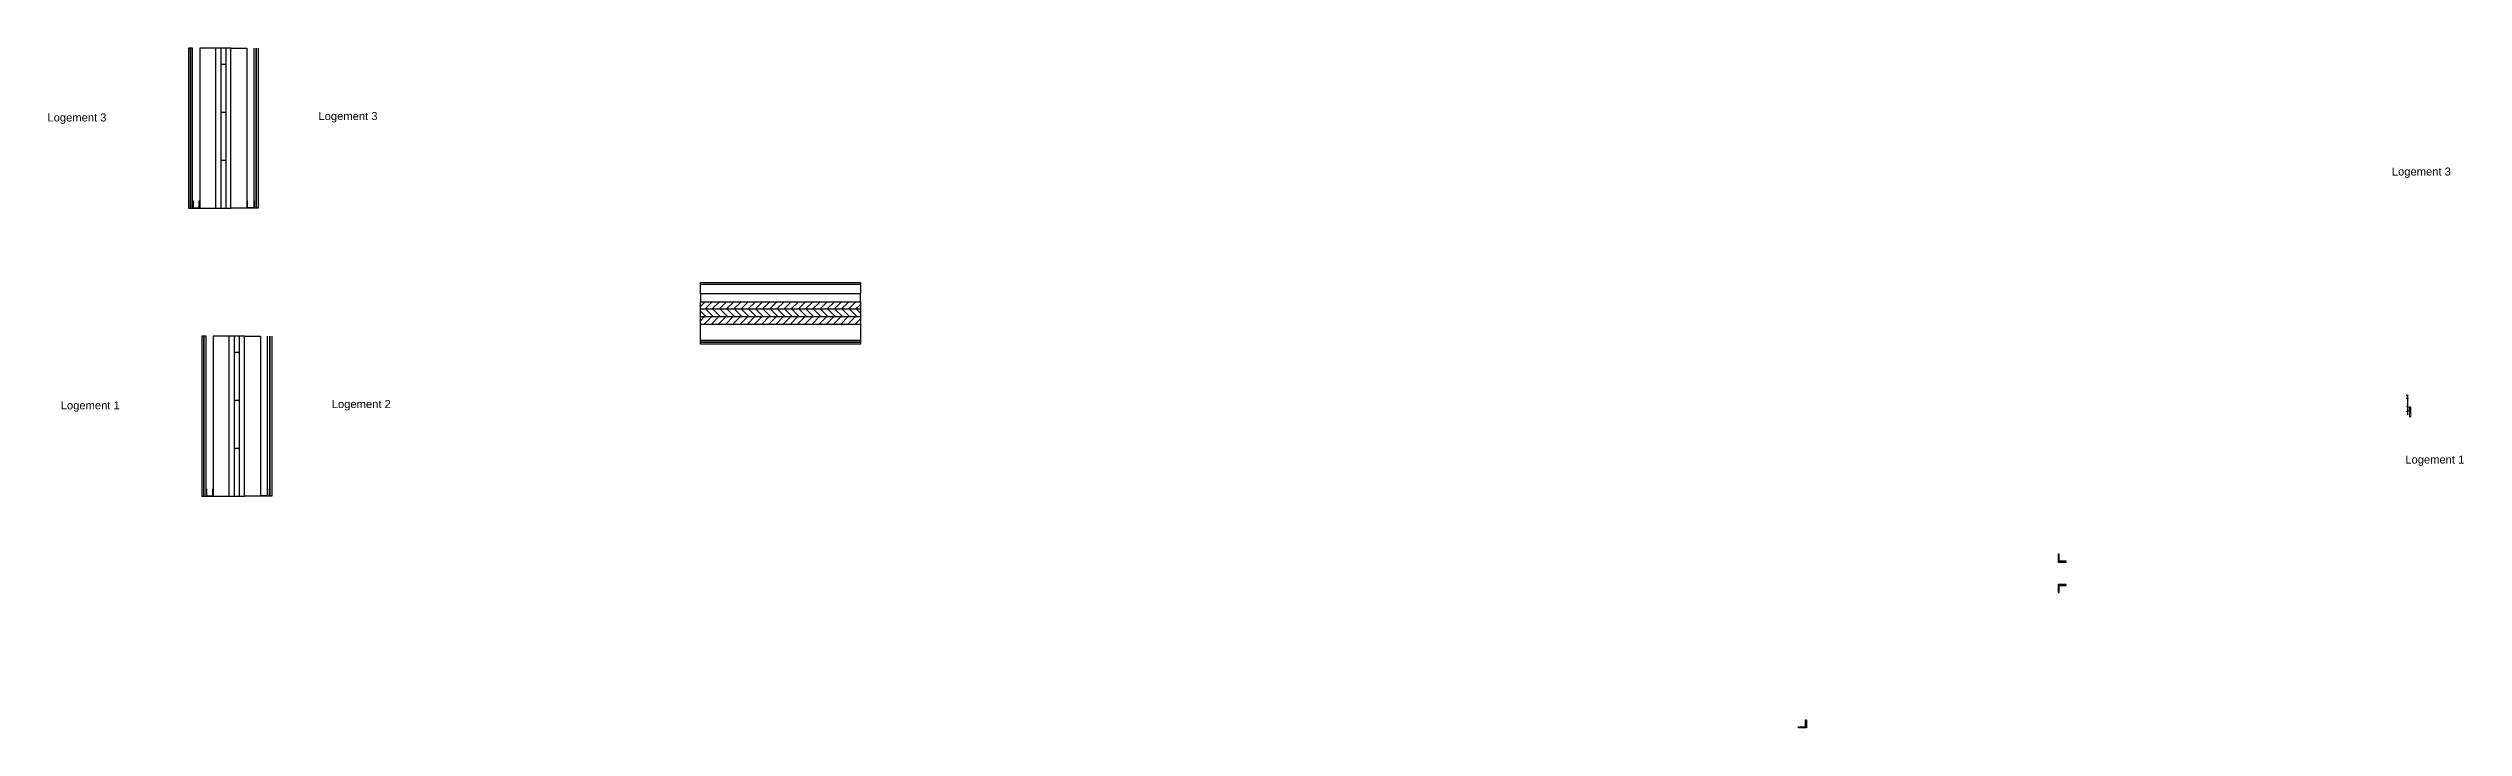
# Model space of a CAD drawing. Header units: millimetres. Extents: x 466 to 32107, y -1124 to 7826.
# Drawn here: x 466 to 15562, y -1124 to 3125 of the extents above; entities that cross this region are included whole.
import ezdxf

# ---------------------------------------------------------------- set-up
doc = ezdxf.new("R2010")
doc.units = ezdxf.units.MM
doc.layers.add('002_Medium_1 5', color=250, linetype='Continuous', lineweight=5)
doc.styles.get("Standard").update_dxf_attribs({"font": 'arial.ttf'})

# ---------------------------------------------------------------- blocks, each defined once
blk = doc.blocks.new('ANKERF-S')
at = {"layer": '002_Medium_1 5'}
for p, q in [((-5, 34), (-4, 34)), ((-5, 27), (-5, 34)), ((-5, 27), (-5, 5)), ((-5, 27), (-4, 27)), ((-5, 22), (-4, 22)), ((-4, 34), (-4, 27)), ((-4, 6), (-4, 27)), ((-4, 3), (-4, 3)), ((-3, 34), (-3, 94)), ((-3, 34), (-1, 34)), ((-3, 3), (7, 3)), ((5, 4), (-2, 4)), ((-1, 34), (-1, 33)), ((7, 33), (-1, 33)), ((0, 97), (7, 97)), ((1, 3), (7, 0)), ((5, 3), (7, 2)), ((7, 97), (7, 92)), ((9, 78), (7, 78)), ((7, 30), (9, 30)), ((7, 30), (7, 27)), ((7, 27), (7, 6)), ((7, 27), (9, 27)), ((7, 22), (9, 22)), ((7, 0), (7, 2)), ((9, 30), (9, 27)), ((9, 5), (9, 27)), ((10, 90), (11, 90)), ((10, 86), (11, 86)), ((10, 70), (11, 70)), ((10, 66), (11, 66)), ((11, 90), (11, 86)), ((11, 70), (11, 66)), ((23, 140), (23, 93)), ((23, 92), (23, 53)), ((23, 52), (23, 27)), ((27, 140), (27, 94)), ((27, 94), (27, 51)), ((27, 51), (27, 27)), ((40, 103), (40, 104)), ((40, 53), (40, 52)), ((41, 103), (41, 104))]:
    blk.add_line(p, q, dxfattribs=at)
blk.add_lwpolyline([(9, 30), (9, 92), (7, 92), (7, 30)], dxfattribs=at)
for points in [[(7, 69), (7, 66, -0.36397)], [(41, 104), (11, 95, 0.331991), (9, 92), (9, 64, 0.331991), (11, 61), (41, 52), (41, 53), (12, 62, -0.331991), (10, 64), (10, 92, -0.331991), (12, 95), (41, 103)]]:
    blk.add_lwpolyline(points, format="xyb", dxfattribs=at)
at = {"layer": '002_Medium_1 5', "flags": 128}
blk.add_lwpolyline([(23, 27), (23, 22, 0.174705), (23, 22, 0.104203), (24, 22, 0.064948), (24, 21, 0.051099), (25, 21, 0.051099), (26, 21, 0.064948), (27, 22, 0.104203), (27, 22, 0.174705), (27, 22), (27, 27)], format="xyb", dxfattribs=at)
at = {"layer": '002_Medium_1 5'}
for centre in [(2, 92), (2, 87), (2, 82), (2, 77), (2, 72), (2, 67), (2, 62), (2, 57), (2, 52), (2, 47), (2, 42)]:
    blk.add_circle(centre, 1.6, dxfattribs=at)
for centre, radius, start, end in [((-3, 5), 2, 180, 270), ((2, 9), 5.68, 199.0627, 242.9883), ((-2, 6), 2, 180, 270), ((0, 94), 3, 90, 180), ((2, 9), 5.68, 297.0117, 340.9373), ((5, 6), 2, 270, 0), ((7, 5), 2, 270, 0)]:
    blk.add_arc(centre, radius, start, end, dxfattribs=at)

msp = doc.modelspace()

# ---------------------------------------------------------------- hatches: boundary and pattern name
h = msp.add_hatch()
h.set_pattern_fill('ANSI31', color=256, scale=10, angle=180)
h.set_pattern_definition([(225, (9084.524, 3179.68), (22.45064, -22.45064), [])])
h.paths.add_polyline_path([(5542, 1493), (5542, 1540), (4542, 1540), (4542, 1493)])
h.paths.add_polyline_path([(5542, 1400), (5542, 1447), (4542, 1447), (4542, 1400)])
h = msp.add_hatch()
h.set_pattern_fill('ANSI31', color=256, scale=10, angle=270)
h.set_pattern_definition([(315, (9084.524, 3179.68), (22.45064, 22.45064), [])])
h.paths.add_polyline_path([(5542, 1447), (5542, 1493), (4542, 1493), (4542, 1447)])

# ---------------------------------------------------------------- linework, layer by layer
for p, q in [((1355, 3125), (1342, 3125)), ((1342, 3125), (1342, 2125)), ((1355, 2125), (1355, 3125)), ((1368, 3125), (1355, 3125)), ((1355, 3125), (1355, 2125)), ((1368, 2125), (1368, 3125)), ((1513, 3125), (1413, 3125)), ((1413, 3125), (1413, 2125)), ((1513, 2125), (1513, 3125)), ((1608, 3125), (1513, 3125)), ((1545, 3125), (1545, 2125)), ((1545, 3025), (1576, 3025)), ((1576, 3125), (1576, 2125)), ((1608, 2125), (1608, 3125)), ((1608, 3125), (1708, 3125)), ((1708, 3125), (1708, 2125)), ((1753, 2125), (1753, 3125)), ((1766, 2125), (1766, 3125)), ((1766, 3125), (1766, 2125)), ((1779, 3125), (1779, 2125)), ((1545, 2725), (1576, 2725)), ((1545, 2425), (1576, 2425)), ((1545, 2425), (1576, 2425)), ((1342, 2125), (1355, 2125)), ((1355, 2125), (1368, 2125)), ((1368, 2170), (1368, 2125)), ((1371, 2170), (1368, 2170)), ((1368, 2125), (1413, 2125)), ((1371, 2170), (1371, 2128)), ((1371, 2128), (1410, 2128)), ((1410, 2128), (1410, 2170)), ((1410, 2170), (1413, 2170)), ((1413, 2125), (1413, 2170)), ((1413, 2125), (1513, 2125)), ((1513, 2125), (1608, 2125)), ((1545, 2125), (1576, 2125)), ((1708, 2125), (1608, 2125)), ((1711, 2170), (1708, 2170)), ((1753, 2125), (1708, 2125)), ((1711, 2128), (1711, 2170)), ((1750, 2128), (1711, 2128)), ((1750, 2170), (1750, 2128)), ((1750, 2170), (1753, 2170)), ((1753, 2170), (1753, 2125)), ((1766, 2125), (1753, 2125)), ((1779, 2125), (1766, 2125)), ((4542, 1650), (4542, 1660)), ((4542, 1660), (5542, 1660)), ((4542, 1590), (4542, 1650)), ((4542, 1650), (5542, 1650)), ((5542, 1590), (4542, 1590)), ((4542, 1590), (4542, 1540)), ((4542, 1400), (4542, 1540)), ((4542, 1540), (5542, 1540)), ((5542, 1660), (5542, 1650)), ((5542, 1650), (5542, 1590)), ((5542, 1540), (5542, 1590)), ((5542, 1540), (5542, 1400)), ((5542, 1493), (4542, 1493)), ((4542, 1447), (5542, 1447)), ((4542, 1300), (4542, 1400)), ((4542, 1400), (5542, 1400)), ((5542, 1400), (5542, 1300)), ((1439, 1324), (1426, 1324)), ((1426, 1324), (1426, 324)), ((1439, 324), (1439, 1324)), ((1452, 1324), (1439, 1324)), ((1439, 1324), (1439, 324)), ((1452, 324), (1452, 1324)), ((1597, 1324), (1497, 1324)), ((1497, 1324), (1497, 324)), ((1597, 324), (1597, 1324)), ((1692, 1324), (1597, 1324)), ((1628, 1324), (1628, 324)), ((1628, 1224), (1660, 1224)), ((1660, 1324), (1660, 324)), ((1692, 324), (1692, 1324)), ((1692, 1324), (1792, 1324)), ((1792, 1324), (1792, 324)), ((1837, 324), (1837, 1324)), ((1850, 324), (1850, 1324)), ((1850, 1324), (1850, 324)), ((1863, 1324), (1863, 324)), ((4542, 1287), (4542, 1300)), ((4542, 1300), (5542, 1300)), ((4542, 1274), (4542, 1287)), ((4542, 1287), (5542, 1287)), ((5542, 1287), (4542, 1287)), ((5542, 1274), (4542, 1274)), ((5542, 1300), (5542, 1287)), ((5542, 1287), (5542, 1274)), ((1628, 924), (1660, 924)), ((1628, 624), (1660, 624)), ((1628, 624), (1660, 624)), ((1426, 324), (1439, 324)), ((1439, 324), (1452, 324)), ((1452, 369), (1452, 324)), ((1455, 369), (1452, 369)), ((1452, 324), (1497, 324)), ((1455, 369), (1455, 327)), ((1455, 327), (1494, 327)), ((1494, 327), (1494, 369)), ((1494, 369), (1497, 369)), ((1497, 324), (1497, 369)), ((1497, 324), (1597, 324)), ((1597, 324), (1692, 324)), ((1628, 324), (1660, 324)), ((1792, 324), (1692, 324)), ((1795, 369), (1792, 369)), ((1837, 324), (1792, 324)), ((1795, 327), (1795, 369)), ((1834, 327), (1795, 327)), ((1834, 369), (1834, 327)), ((1834, 369), (1837, 369)), ((1837, 369), (1837, 324)), ((1850, 324), (1837, 324)), ((1863, 324), (1850, 324)), ((13027, -38), (13027, -88)), ((13033, -38), (13027, -38)), ((13027, -88), (13077, -88)), ((13033, -82), (13033, -38)), ((13077, -82), (13033, -82)), ((13077, -88), (13077, -82)), ((13077, -228), (13027, -228)), ((13027, -228), (13027, -278)), ((13027, -278), (13033, -278)), ((13033, -278), (13033, -234)), ((13033, -234), (13077, -234)), ((13077, -234), (13077, -228)), ((11405, -1124), (11405, -1118)), ((11405, -1118), (11449, -1118)), ((11455, -1124), (11405, -1124)), ((11449, -1118), (11449, -1074)), ((11449, -1074), (11455, -1074)), ((11455, -1074), (11455, -1124))]:
    msp.add_line(p, q)
at = {"layer": '002_Medium_1 5'}
for p, q in [((15214, 936), (15206, 936)), ((15214, 934), (15206, 934)), ((15208, 936), (15207, 959)), ((15209, 951), (15209, 936)), ((15211, 934), (15211, 899)), ((15212, 957), (15212, 936)), ((15213, 934), (15213, 899))]:
    msp.add_line(p, q, dxfattribs=at)
for centre, start, end in [((15206, 935), 90, 270), ((15214, 935), 270, 90)]:
    msp.add_arc(centre, 1.32, start, end, dxfattribs=at)

# ---------------------------------------------------------------- block references
at = {"layer": '002_Medium_1 5', "xscale": -0.6606167149613972, "yscale": 0.6606167149613972, "zscale": 0.6606167149613972}
msp.add_blockref('ANKERF-S', (15229, 818), dxfattribs=at)

# ---------------------------------------------------------------- texts
at = {"char_height": 50, "attachment_point": 1}
for s, insert in [('Logement 3', (461, 2717)), ('Logement 3', (2155, 2726)), ('Logement 3', (15113, 2379)), ('Logement 1', (544, 917)), ('Logement 2', (2238, 925)), ('Logement 1', (15197, 578))]:
    msp.add_mtext_dynamic_manual_height_columns(s, width=481.61, gutter_width=12.5, heights=[0], dxfattribs=dict(at, insert=insert))

doc.saveas('drawing.dxf')
